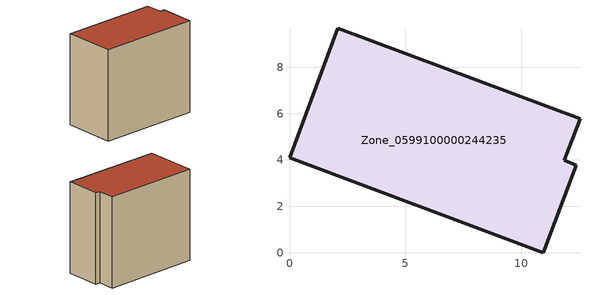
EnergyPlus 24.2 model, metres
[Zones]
Zone_0599100000244235
 floor ground (C_G): 0,4.09 2.09,9.68 12.53,5.78 11.86,3.98 12.38,3.78 10.96,0 z0
 wall outside (C_F): 2.09,9.68 0,4.09 10.96,0 12.38,3.78 11.86,3.98 12.53,5.78 2.09,9.68 z0:10.45
 roof outside (C_R): 0,4.09 10.96,0 12.38,3.78 11.86,3.98 12.53,5.78 2.09,9.68 z10.45
[BUILDING]
Pand.0599100000244235: North Axis=0; Terrain=City; Loads Convergence Tolerance Value=0.04; Temperature Convergence Tolerance Value=0.4; Solar Distribution=FullExterior; Maximum Number of Warmup Days=25; Minimum Number of Warmup Days=1
[Site:Location]
Rotterdam.The.Hague.AP_ZH_NLD Design_Conditions: Latitude=51.96; Longitude=4.45; Time Zone=1; Elevation=-4.5
[SITE:GROUNDTEMPERATURE:BUILDINGSURFACE]
18, 18, 18, 18, 18, 18, 18, 18, 18, 18, 18, 18
[MATERIAL] Thermal Absorptance=0.9; Solar Absorptance=0.7; Visible Absorptance=0.7
Name | Roughness | Thickness | Conductivity | Density | Specific Heat
G.TI.1946 | MediumSmooth | 0.15 | 1 | 540 | 1210
F.TI.1946 | Rough | 0.3 | 0.857143 | 1920 | 840
R.TI.1946 | MediumRough | 0.2 | 0.1 | 1500 | 1000
[CONSTRUCTION]
C_G: G.TI.1946
C_F: F.TI.1946
C_R: R.TI.1946
[ZONE]
Zone_0599100000244235: Type=1; Multiplier=1; Ceiling Height=Autocalculate; Volume=Autocalculate; Floor Area=autocalculate; Part of Total Floor Area=Yes
[ZONEINFILTRATION:DESIGNFLOWRATE]
Infil_Zone_0599100000244235: Zone or ZoneList or Space or SpaceList=Zone_0599100000244235; Schedule=AlwaysOn; Design Flow Rate Calculation Method=Flow/Area; Flow Rate per Floor Area=0.003; Constant Term Coefficient=1; Temperature Term Coefficient=0; Velocity Term Coefficient=0; Velocity Squared Term Coefficient=0
[HVACTEMPLATE:ZONE:IDEALLOADSAIRSYSTEM]
Zone_0599100000244235: Maximum Heating Supply Air Temperature=50; Minimum Cooling Supply Air Temperature=13; Maximum Heating Supply Air Humidity Ratio=0.0156; Minimum Cooling Supply Air Humidity Ratio=0.0077; Heating Limit=NoLimit; Cooling Limit=NoLimit; Dehumidification Control Type=ConstantSensibleHeatRatio; Cooling Sensible Heat Ratio=0.7; Dehumidification Setpoint=60; Humidification Control Type=None; Humidification Setpoint=30; Outdoor Air Method=None; Outdoor Air Flow Rate per Person=0.00944; Outdoor Air Flow Rate per Zone Floor Area=0; Outdoor Air Flow Rate per Zone=0; Demand Controlled Ventilation Type=None; Outdoor Air Economizer Type=NoEconomizer; Heat Recovery Type=None; Sensible Heat Recovery Effectiveness=0.7; Latent Heat Recovery Effectiveness=0.65
[ZONECONTROL:THERMOSTAT]
ThermostatControl_Zone_0599100000244235: Zone or ZoneList=Zone_0599100000244235; Control Type Schedule=DualSetpointControlType; Control 1=Thermostat_Zone_0599100000244235; Temperature Difference Between Cutout And Setpoint=0
[THERMOSTATSETPOINT:DUALSETPOINT]
Thermostat_Zone_0599100000244235: Heating Setpoint Temperature Schedule=HeatingSetpoint_Zone_0599100000244235; Cooling Setpoint Temperature Schedule=CoolingSetpoint_Zone_0599100000244235
[SCHEDULE:COMPACT]
HeatingSetpoint_Zone_0599100000244235: Through: 12/31, For: AllDays, Until: 24:00, 21
CoolingSetpoint_Zone_0599100000244235: Through: 12/31, For: AllDays, Until: 24:00, 24
DualSetpointControlType: Through: 12/31, For: AllDays, Until: 24:00, 4
AlwaysOn: Through: 12/31, For: AllDays, Until: 24:00, 1
